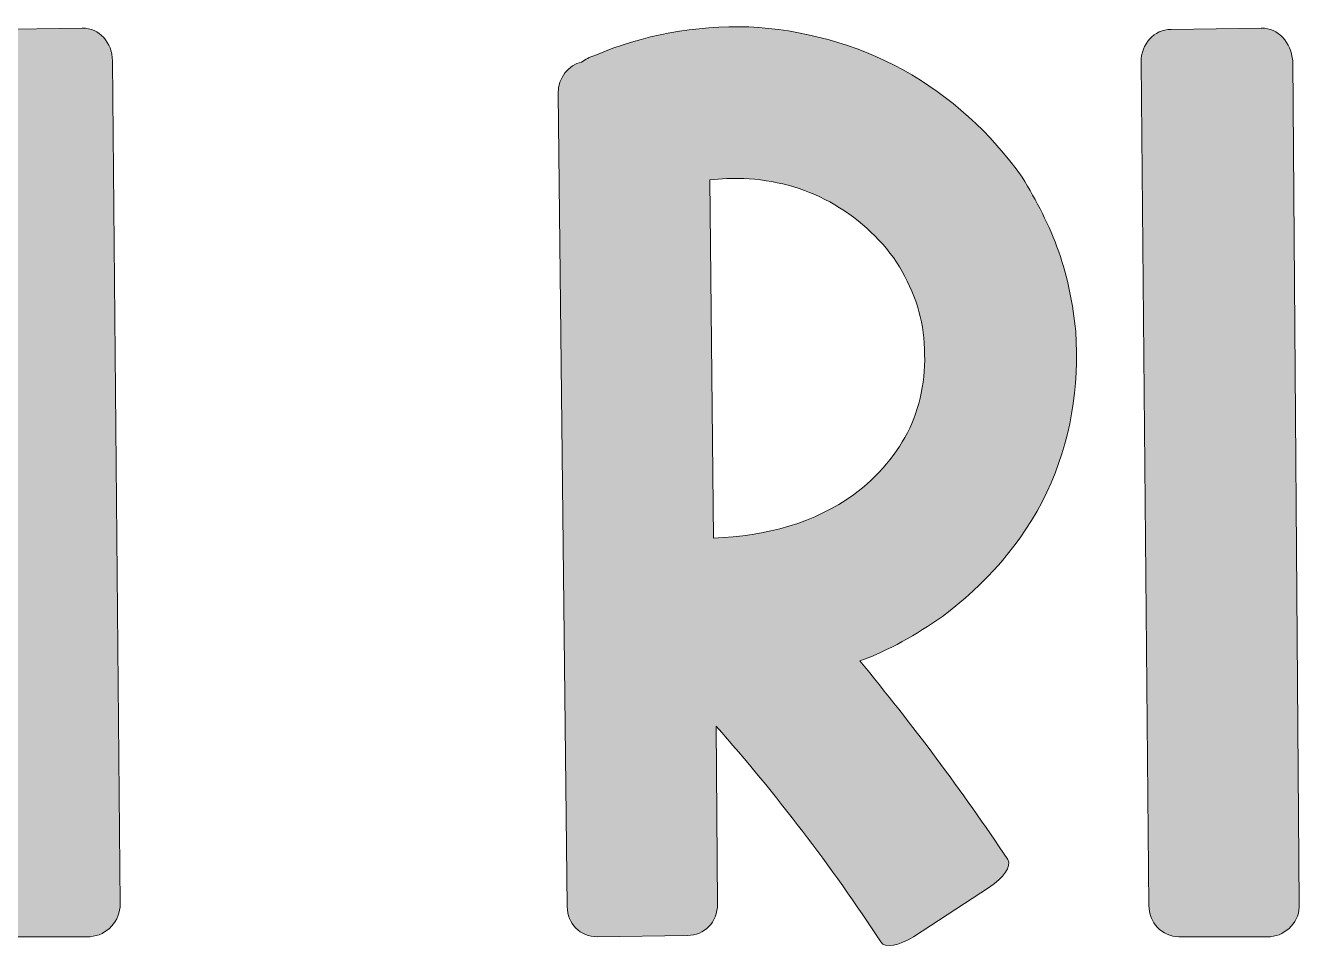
# Model space of a CAD drawing. Header units: inches. Extents: x 50 to 1029, y -849 to -231.
# Drawn here: x 586.3 to 811.9, y -564 to -400.7 of the extents above; entities that cross this region are included whole.
import ezdxf

# ---------------------------------------------------------------- set-up
doc = ezdxf.new("R2010")
doc.units = ezdxf.units.IN
doc.header["$MEASUREMENT"] = 0
doc.layers.add('Layer 1', color=7, linetype='Continuous')

# ---------------------------------------------------------------- blocks, each defined once
blk = doc.blocks.new('block 4')
at = {"layer": 'Layer 1', "true_color": 0x680b10}
h = blk.add_hatch(color=246, dxfattribs=at)
h.dxf.hatch_style = 2
edge = h.paths.add_edge_path()
edge.add_spline(control_points=[(601.68, -406.94), (601.68, -406.94), (603.07, -556.1), (603.07, -556.1), (603.07, -559.11), (600.76, -561.65), (597.75, -561.88), (597.75, -561.88), (581.79, -561.88), (581.79, -561.88), (578.79, -561.88), (576.48, -559.34), (576.24, -556.33), (576.24, -556.33), (575.78, -498.98), (575.78, -498.98), (575.78, -498.98), (535.31, -500.37), (535.31, -500.37), (535.31, -500.37), (535.77, -556.1), (535.77, -556.1), (536, -559.11), (533.46, -561.65), (530.69, -561.88), (530.69, -561.88), (514.5, -561.88), (514.5, -561.88), (511.49, -561.88), (509.18, -559.34), (509.18, -556.33), (509.18, -556.33), (507.79, -407.17), (507.79, -407.17), (507.79, -403.93), (510.1, -401.39), (513.11, -401.39), (513.11, -401.39), (529.07, -401.15), (529.07, -401.15), (532.07, -401.15), (534.39, -403.7), (534.62, -406.94), (534.62, -406.94), (535.08, -473.54), (535.08, -473.54), (535.08, -473.54), (575.55, -472.38), (575.55, -472.38), (575.55, -472.38), (575.09, -407.17), (575.09, -407.17), (574.86, -403.93), (577.4, -401.39), (580.17, -401.39), (580.17, -401.39), (596.36, -401.15), (596.36, -401.15), (599.37, -401.15), (601.68, -403.7), (601.68, -406.94)], knot_values=[0, 0, 0, 0, 1, 1, 1, 2, 2, 2, 3, 3, 3, 4, 4, 4, 5, 5, 5, 6, 6, 6, 7, 7, 7, 8, 8, 8, 9, 9, 9, 10, 10, 10, 11, 11, 11, 12, 12, 12, 13, 13, 13, 14, 14, 14, 15, 15, 15, 16, 16, 16, 17, 17, 17, 18, 18, 18, 19, 19, 19, 20, 20, 20, 20], degree=3, periodic=1)
h = blk.add_hatch(color=246, dxfattribs=at)
h.dxf.hatch_style = 2
edge = h.paths.add_edge_path()
edge.add_spline(control_points=[(772.11, -454.81), (772.81, -464.52), (771.19, -474.46), (767.02, -483.25), (762.63, -492.5), (755.92, -499.67), (748.52, -505.22), (743.9, -508.46), (739.04, -511.23), (733.95, -513.08), (743.2, -524.42), (751.99, -535.98), (760.09, -548.24), (760.78, -549.39), (759.39, -551.47), (756.85, -553.09), (756.85, -553.09), (743.43, -561.88), (743.43, -561.88), (740.89, -563.5), (738.35, -563.96), (737.65, -562.81), (728.87, -549.39), (719.15, -536.67), (708.51, -524.65), (708.51, -524.65), (708.75, -556.1), (708.75, -556.1), (708.75, -559.34), (706.43, -561.65), (703.43, -561.65), (703.43, -561.65), (687.47, -561.88), (687.47, -561.88), (684.46, -561.88), (682.15, -559.57), (682.15, -556.56), (682.15, -556.56), (680.53, -412.72), (680.53, -412.72), (680.53, -409.94), (682.38, -407.63), (684.7, -407.17), (685.39, -406.7), (686.08, -406.24), (687.01, -406.01), (695.56, -402.31), (704.81, -400.69), (714.3, -400.92), (723.55, -401.39), (733.26, -403.93), (741.59, -408.55), (749.91, -413.18), (757.08, -419.66), (762.63, -427.52), (765.17, -431.68), (767.49, -436.07), (769.11, -440.7), (770.72, -445.33), (771.65, -449.95), (772.11, -454.81)], knot_values=[0, 0, 0, 0, 1, 1, 1, 2, 2, 2, 3, 3, 3, 4, 4, 4, 5, 5, 5, 6, 6, 6, 7, 7, 7, 8, 8, 8, 9, 9, 9, 10, 10, 10, 11, 11, 11, 12, 12, 12, 13, 13, 13, 14, 14, 14, 15, 15, 15, 16, 16, 16, 17, 17, 17, 18, 18, 18, 19, 19, 19, 20, 20, 20, 20], degree=3, periodic=1)
edge = h.paths.add_edge_path()
edge.add_spline(control_points=[(745.28, -456.89), (745.05, -451.8), (743.2, -446.94), (740.43, -442.55), (737.42, -438.16), (733.26, -434.46), (728.63, -431.91), (724.01, -429.37), (718.69, -427.98), (713.37, -427.75), (711.29, -427.75), (709.44, -427.75), (707.36, -427.98), (707.36, -427.98), (708.05, -491.35), (708.05, -491.35), (717.3, -491.11), (726.09, -488.57), (732.8, -483.71), (737.19, -480.48), (740.66, -476.31), (742.74, -471.92), (744.82, -467.53), (745.75, -462.21), (745.28, -456.89)], knot_values=[0, 0, 0, 0, 1, 1, 1, 2, 2, 2, 3, 3, 3, 4, 4, 4, 5, 5, 5, 6, 6, 6, 7, 7, 7, 8, 8, 8, 8], degree=3, periodic=1)
h = blk.add_hatch(color=246, dxfattribs=at)
h.dxf.hatch_style = 2
edge = h.paths.add_edge_path()
edge.add_spline(control_points=[(810.5, -406.94), (810.5, -406.94), (811.65, -556.1), (811.65, -556.1), (811.88, -559.11), (809.34, -561.65), (806.56, -561.88), (806.56, -561.88), (790.38, -561.88), (790.38, -561.88), (787.37, -561.88), (785.06, -559.34), (785.06, -556.33), (785.06, -556.33), (783.67, -407.17), (783.67, -407.17), (783.67, -403.93), (785.98, -401.39), (788.99, -401.39), (788.99, -401.39), (804.95, -401.15), (804.95, -401.15), (807.95, -401.15), (810.26, -403.7), (810.5, -406.94)], knot_values=[0, 0, 0, 0, 1, 1, 1, 2, 2, 2, 3, 3, 3, 4, 4, 4, 5, 5, 5, 6, 6, 6, 7, 7, 7, 8, 8, 8, 8], degree=3, periodic=1)
at = {"layer": 'Layer 1', "lineweight": 0}
for points, knots in [([(601.68, -406.94), (601.68, -406.94), (603.07, -556.1), (603.07, -556.1), (603.07, -559.11), (600.76, -561.65), (597.75, -561.88), (597.75, -561.88), (581.79, -561.88), (581.79, -561.88), (578.79, -561.88), (576.48, -559.34), (576.24, -556.33), (576.24, -556.33), (575.78, -498.98), (575.78, -498.98), (575.78, -498.98), (535.31, -500.37), (535.31, -500.37), (535.31, -500.37), (535.77, -556.1), (535.77, -556.1), (536, -559.11), (533.46, -561.65), (530.69, -561.88), (530.69, -561.88), (514.5, -561.88), (514.5, -561.88), (511.49, -561.88), (509.18, -559.34), (509.18, -556.33), (509.18, -556.33), (507.79, -407.17), (507.79, -407.17), (507.79, -403.93), (510.1, -401.39), (513.11, -401.39), (513.11, -401.39), (529.07, -401.15), (529.07, -401.15), (532.07, -401.15), (534.39, -403.7), (534.62, -406.94), (534.62, -406.94), (535.08, -473.54), (535.08, -473.54), (535.08, -473.54), (575.55, -472.38), (575.55, -472.38), (575.55, -472.38), (575.09, -407.17), (575.09, -407.17), (574.86, -403.93), (577.4, -401.39), (580.17, -401.39), (580.17, -401.39), (596.36, -401.15), (596.36, -401.15), (599.37, -401.15), (601.68, -403.7), (601.68, -406.94)], [0, 0, 0, 0, 1, 1, 1, 2, 2, 2, 3, 3, 3, 4, 4, 4, 5, 5, 5, 6, 6, 6, 7, 7, 7, 8, 8, 8, 9, 9, 9, 10, 10, 10, 11, 11, 11, 12, 12, 12, 13, 13, 13, 14, 14, 14, 15, 15, 15, 16, 16, 16, 17, 17, 17, 18, 18, 18, 19, 19, 19, 20, 20, 20, 20]), ([(772.11, -454.81), (772.81, -464.52), (771.19, -474.46), (767.02, -483.25), (762.63, -492.5), (755.92, -499.67), (748.52, -505.22), (743.9, -508.46), (739.04, -511.23), (733.95, -513.08), (743.2, -524.42), (751.99, -535.98), (760.09, -548.24), (760.78, -549.39), (759.39, -551.47), (756.85, -553.09), (756.85, -553.09), (743.43, -561.88), (743.43, -561.88), (740.89, -563.5), (738.35, -563.96), (737.65, -562.81), (728.87, -549.39), (719.15, -536.67), (708.51, -524.65), (708.51, -524.65), (708.75, -556.1), (708.75, -556.1), (708.75, -559.34), (706.43, -561.65), (703.43, -561.65), (703.43, -561.65), (687.47, -561.88), (687.47, -561.88), (684.46, -561.88), (682.15, -559.57), (682.15, -556.56), (682.15, -556.56), (680.53, -412.72), (680.53, -412.72), (680.53, -409.94), (682.38, -407.63), (684.7, -407.17), (685.39, -406.7), (686.08, -406.24), (687.01, -406.01), (695.56, -402.31), (704.81, -400.69), (714.3, -400.92), (723.55, -401.39), (733.26, -403.93), (741.59, -408.55), (749.91, -413.18), (757.08, -419.66), (762.63, -427.52), (765.17, -431.68), (767.49, -436.07), (769.11, -440.7), (770.72, -445.33), (771.65, -449.95), (772.11, -454.81)], [0, 0, 0, 0, 1, 1, 1, 2, 2, 2, 3, 3, 3, 4, 4, 4, 5, 5, 5, 6, 6, 6, 7, 7, 7, 8, 8, 8, 9, 9, 9, 10, 10, 10, 11, 11, 11, 12, 12, 12, 13, 13, 13, 14, 14, 14, 15, 15, 15, 16, 16, 16, 17, 17, 17, 18, 18, 18, 19, 19, 19, 20, 20, 20, 20]), ([(810.5, -406.94), (810.5, -406.94), (811.65, -556.1), (811.65, -556.1), (811.88, -559.11), (809.34, -561.65), (806.56, -561.88), (806.56, -561.88), (790.38, -561.88), (790.38, -561.88), (787.37, -561.88), (785.06, -559.34), (785.06, -556.33), (785.06, -556.33), (783.67, -407.17), (783.67, -407.17), (783.67, -403.93), (785.98, -401.39), (788.99, -401.39), (788.99, -401.39), (804.95, -401.15), (804.95, -401.15), (807.95, -401.15), (810.26, -403.7), (810.5, -406.94)], [0, 0, 0, 0, 1, 1, 1, 2, 2, 2, 3, 3, 3, 4, 4, 4, 5, 5, 5, 6, 6, 6, 7, 7, 7, 8, 8, 8, 8]), ([(745.28, -456.89), (745.05, -451.8), (743.2, -446.94), (740.43, -442.55), (737.42, -438.16), (733.26, -434.46), (728.63, -431.91), (724.01, -429.37), (718.69, -427.98), (713.37, -427.75), (711.29, -427.75), (709.44, -427.75), (707.36, -427.98), (707.36, -427.98), (708.05, -491.35), (708.05, -491.35), (717.3, -491.11), (726.09, -488.57), (732.8, -483.71), (737.19, -480.48), (740.66, -476.31), (742.74, -471.92), (744.82, -467.53), (745.75, -462.21), (745.28, -456.89)], [0, 0, 0, 0, 1, 1, 1, 2, 2, 2, 3, 3, 3, 4, 4, 4, 5, 5, 5, 6, 6, 6, 7, 7, 7, 8, 8, 8, 8])]:
    blk.add_open_spline(points, degree=3, knots=knots, dxfattribs=at)
blk = doc.blocks.new('block 2')
at = {"layer": 'Layer 1'}
blk.add_blockref('block 4', (0, 0), dxfattribs=at)

msp = doc.modelspace()

# ---------------------------------------------------------------- block references
at = {"layer": 'Layer 1'}
msp.add_blockref('block 2', (0, 0), dxfattribs=at)

doc.saveas('drawing.dxf')
